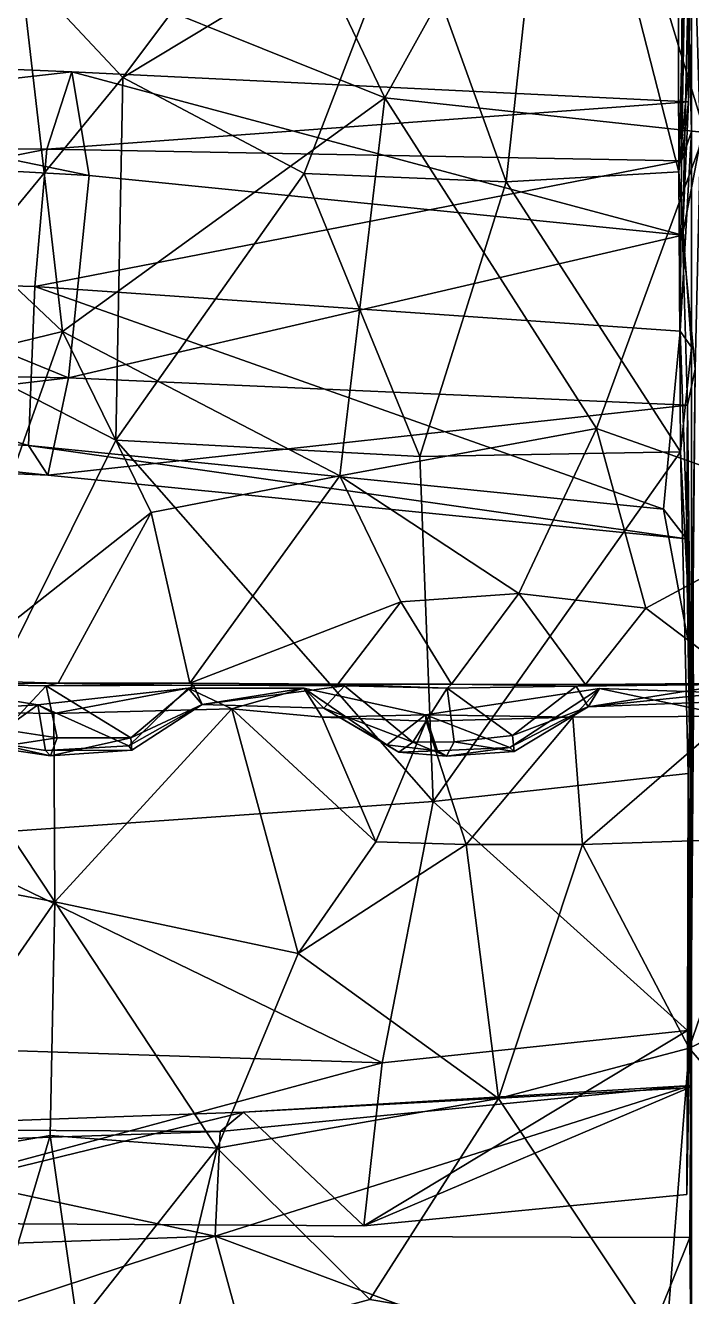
# Model space of a CAD drawing. Extents: x -4.77 to 4.77, y -2.48 to 3.3.
# Drawn here: x -0.4629 to -0.2521, y 1.8706 to 2.2727 of the extents above; entities that cross this region are included whole.
import ezdxf

# ---------------------------------------------------------------- set-up
doc = ezdxf.new("R2010")
doc.units = 0

msp = doc.modelspace()

# ---------------------------------------------------------------- linework, layer by layer
for points in [[(-0.29418, 2.37517, -0.10292), (-0.25664, 2.40144, -0.10128), (-0.25614, 2.22639, -0.19506)], [(-0.29418, 2.37517, 0.10292), (-0.25614, 2.22639, 0.19506), (-0.25664, 2.40144, 0.10128)], [(-0.25614, 2.22639, -0.19506), (-0.25664, 2.40144, -0.10128), (-0.25208, 2.38474, -0.19743)], [(-0.25614, 2.22639, 0.19506), (-0.25208, 2.38474, 0.19743), (-0.25664, 2.40144, 0.10128)], [(-0.25614, 2.22639, -0.19506), (-0.25208, 2.38474, -0.19743), (-0.25209, 2.26751, -0.24452)], [(-0.25614, 2.22639, 0.19506), (-0.25209, 2.26751, 0.24452), (-0.25208, 2.38474, 0.19743)], [(-0.25208, 2.38474, -0.19743), (-0.25207, 2.31252, -0.30098), (-0.25209, 2.26751, -0.24452)], [(-0.25208, 2.38474, 0.19743), (-0.25209, 2.26751, 0.24452), (-0.25207, 2.31252, 0.30098)], [(-0.31071, 2.2232, -0.18408), (-0.34218, 2.31044, -0.13611), (-0.29418, 2.37517, -0.10292)], [(-0.31071, 2.2232, 0.18408), (-0.29418, 2.37517, 0.10292), (-0.34218, 2.31044, 0.13611)], [(-0.29418, 2.37517, -0.10292), (-0.25614, 2.22639, -0.19506), (-0.31071, 2.2232, -0.18408)], [(-0.29418, 2.37517, 0.10292), (-0.31071, 2.2232, 0.18408), (-0.25614, 2.22639, 0.19506)], [(-0.39636, 2.34881, 0.73159), (-0.34915, 2.2498, 0.75796), (-0.28582, 2.36381, 0.73586)], [(-0.39636, 2.34881, -0.73159), (-0.28582, 2.36381, -0.73586), (-0.34915, 2.2498, -0.75796)], [(-0.28582, 2.36381, 0.73586), (-0.34915, 2.2498, 0.75796), (-0.24789, 2.23881, 0.7629)], [(-0.28582, 2.36381, -0.73586), (-0.24789, 2.23881, -0.7629), (-0.34915, 2.2498, -0.75796)], [(-0.28582, 2.36381, 0.73586), (-0.24789, 2.23881, 0.7629), (-0.20082, 2.34611, 0.742)], [(-0.28582, 2.36381, -0.73586), (-0.20082, 2.34611, -0.742), (-0.24789, 2.23881, -0.7629)], [(-0.34915, 2.2498, 0.75796), (-0.39636, 2.34881, 0.73159), (-0.46506, 2.29645, 0.73889)], [(-0.34915, 2.2498, -0.75796), (-0.46506, 2.29645, -0.73889), (-0.39636, 2.34881, -0.73159)], [(-0.25208, 2.2391, -0.3245), (-0.25484, 2.34926, -0.3708), (-0.25522, 2.22984, -0.3874)], [(-0.25522, 2.22984, -0.3874), (-0.25484, 2.34926, -0.3708), (-0.25327, 2.34374, -0.46045)], [(-0.25208, 2.2391, 0.3245), (-0.25522, 2.22984, 0.3874), (-0.25484, 2.34926, 0.3708)], [(-0.25522, 2.22984, 0.3874), (-0.25327, 2.34374, 0.46045), (-0.25484, 2.34926, 0.3708)], [(-0.25208, 2.2391, -0.3245), (-0.25207, 2.31252, -0.30098), (-0.25484, 2.34926, -0.3708)], [(-0.25208, 2.2391, 0.3245), (-0.25484, 2.34926, 0.3708), (-0.25207, 2.31252, 0.30098)], [(-0.25522, 2.22984, -0.3874), (-0.25327, 2.34374, -0.46045), (-0.25302, 2.24853, -0.46901)], [(-0.25522, 2.22984, 0.3874), (-0.25302, 2.24853, 0.46901), (-0.25327, 2.34374, 0.46045)], [(-0.25302, 2.24853, -0.46901), (-0.25327, 2.34374, -0.46045), (-0.25206, 2.32976, -0.55543)], [(-0.25302, 2.24853, 0.46901), (-0.25206, 2.32976, 0.55543), (-0.25327, 2.34374, 0.46045)], [(-0.47385, 2.30066, -0.12516), (-0.37296, 2.33513, -0.12314), (-0.43206, 2.25615, -0.16549)], [(-0.47385, 2.30066, 0.12516), (-0.43206, 2.25615, 0.16549), (-0.37296, 2.33513, 0.12314)], [(-0.43206, 2.25615, -0.16549), (-0.37296, 2.33513, -0.12314), (-0.34218, 2.31044, -0.13611)], [(-0.43206, 2.25615, 0.16549), (-0.34218, 2.31044, 0.13611), (-0.37296, 2.33513, 0.12314)], [(-0.25302, 2.24853, -0.46901), (-0.25206, 2.32976, -0.55543), (-0.25496, 2.20636, -0.5237)], [(-0.24925, 2.23618, -0.6056), (-0.25496, 2.20636, -0.5237), (-0.25206, 2.32976, -0.55543)], [(-0.25302, 2.24853, 0.46901), (-0.25496, 2.20636, 0.5237), (-0.25206, 2.32976, 0.55543)], [(-0.24925, 2.23618, 0.6056), (-0.25206, 2.32976, 0.55543), (-0.25496, 2.20636, 0.5237)], [(-0.25208, 2.2391, -0.3245), (-0.25209, 2.26751, -0.24452), (-0.25207, 2.31252, -0.30098)], [(-0.25208, 2.2391, 0.3245), (-0.25207, 2.31252, 0.30098), (-0.25209, 2.26751, 0.24452)], [(-0.43206, 2.25615, -0.16549), (-0.34218, 2.31044, -0.13611), (-0.37471, 2.2258, -0.18257)], [(-0.43206, 2.25615, 0.16549), (-0.37471, 2.2258, 0.18257), (-0.34218, 2.31044, 0.13611)], [(-0.31071, 2.2232, -0.18408), (-0.37471, 2.2258, -0.18257), (-0.34218, 2.31044, -0.13611)], [(-0.31071, 2.2232, 0.18408), (-0.34218, 2.31044, 0.13611), (-0.37471, 2.2258, 0.18257)], [(-0.49915, 2.17476, -0.21238), (-0.47385, 2.30066, -0.12516), (-0.43206, 2.25615, -0.16549)], [(-0.49915, 2.17476, 0.21238), (-0.43206, 2.25615, 0.16549), (-0.47385, 2.30066, 0.12516)], [(-0.53452, 2.2544, 0.74127), (-0.45116, 2.17584, 0.76727), (-0.46506, 2.29645, 0.73889)], [(-0.53452, 2.2544, -0.74127), (-0.46506, 2.29645, -0.73889), (-0.45116, 2.17584, -0.76727)], [(-0.34915, 2.2498, 0.75796), (-0.46506, 2.29645, 0.73889), (-0.45116, 2.17584, 0.76727)], [(-0.34915, 2.2498, -0.75796), (-0.45116, 2.17584, -0.76727), (-0.46506, 2.29645, -0.73889)], [(-0.4482, 2.25801, -0.56894), (-0.64118, 2.26612, -0.6626), (-0.64835, 2.23525, -0.61413)], [(-0.4482, 2.25801, 0.56894), (-0.64835, 2.23525, 0.61413), (-0.64118, 2.26612, 0.6626)], [(-0.44275, 2.2252, -0.62863), (-0.64118, 2.26612, -0.6626), (-0.4482, 2.25801, -0.56894)], [(-0.44275, 2.2252, -0.62863), (-0.63128, 2.23569, -0.72952), (-0.64118, 2.26612, -0.6626)], [(-0.44275, 2.2252, 0.62863), (-0.4482, 2.25801, 0.56894), (-0.64118, 2.26612, 0.6626)], [(-0.44275, 2.2252, 0.62863), (-0.64118, 2.26612, 0.6626), (-0.63128, 2.23569, 0.72952)], [(-0.25614, 2.22639, -0.19506), (-0.25209, 2.26751, -0.24452), (-0.2521, 2.17092, -0.29135)], [(-0.25614, 2.22639, 0.19506), (-0.2521, 2.17092, 0.29135), (-0.25209, 2.26751, 0.24452)], [(-0.25208, 2.2391, -0.3245), (-0.2521, 2.17092, -0.29135), (-0.25209, 2.26751, -0.24452)], [(-0.25208, 2.2391, 0.3245), (-0.25209, 2.26751, 0.24452), (-0.2521, 2.17092, 0.29135)], [(-0.4482, 2.25801, -0.56894), (-0.64835, 2.23525, -0.61413), (-0.45611, 2.23348, -0.5121)], [(-0.4482, 2.25801, 0.56894), (-0.45611, 2.23348, 0.5121), (-0.64835, 2.23525, 0.61413)], [(-0.43206, 2.25615, -0.16549), (-0.43426, 2.14143, -0.23262), (-0.49915, 2.17476, -0.21238)], [(-0.43206, 2.25615, 0.16549), (-0.49915, 2.17476, 0.21238), (-0.43426, 2.14143, 0.23262)], [(-0.25302, 2.24853, -0.46901), (-0.4482, 2.25801, -0.56894), (-0.45611, 2.23348, -0.5121)], [(-0.25302, 2.24853, 0.46901), (-0.45611, 2.23348, 0.5121), (-0.4482, 2.25801, 0.56894)], [(-0.25496, 2.20636, -0.5237), (-0.4482, 2.25801, -0.56894), (-0.25302, 2.24853, -0.46901)], [(-0.25496, 2.20636, -0.5237), (-0.44275, 2.2252, -0.62863), (-0.4482, 2.25801, -0.56894)], [(-0.25496, 2.20636, 0.5237), (-0.25302, 2.24853, 0.46901), (-0.4482, 2.25801, 0.56894)], [(-0.25496, 2.20636, 0.5237), (-0.4482, 2.25801, 0.56894), (-0.44275, 2.2252, 0.62863)], [(-0.43206, 2.25615, -0.16549), (-0.37471, 2.2258, -0.18257), (-0.43426, 2.14143, -0.23262)], [(-0.43206, 2.25615, 0.16549), (-0.43426, 2.14143, 0.23262), (-0.37471, 2.2258, 0.18257)], [(-0.53452, 2.2544, 0.74127), (-0.52384, 2.15817, 0.7669), (-0.45116, 2.17584, 0.76727)], [(-0.53452, 2.2544, -0.74127), (-0.45116, 2.17584, -0.76727), (-0.52384, 2.15817, -0.7669)], [(-0.25302, 2.24853, -0.46901), (-0.45611, 2.23348, -0.5121), (-0.25522, 2.22984, -0.3874)], [(-0.25302, 2.24853, 0.46901), (-0.25522, 2.22984, 0.3874), (-0.45611, 2.23348, 0.5121)], [(-0.36335, 2.13015, 0.77784), (-0.34915, 2.2498, 0.75796), (-0.45116, 2.17584, 0.76727)], [(-0.36335, 2.13015, -0.77784), (-0.45116, 2.17584, -0.76727), (-0.34915, 2.2498, -0.75796)], [(-0.28213, 2.14519, 0.77794), (-0.34915, 2.2498, 0.75796), (-0.36335, 2.13015, 0.77784)], [(-0.28213, 2.14519, -0.77794), (-0.36335, 2.13015, -0.77784), (-0.34915, 2.2498, -0.75796)], [(-0.28213, 2.14519, 0.77794), (-0.24789, 2.23881, 0.7629), (-0.34915, 2.2498, 0.75796)], [(-0.28213, 2.14519, -0.77794), (-0.34915, 2.2498, -0.75796), (-0.24789, 2.23881, -0.7629)], [(-0.44925, 2.16124, -0.62974), (-0.63531, 2.16457, -0.72738), (-0.63128, 2.23569, -0.72952)], [(-0.44925, 2.16124, 0.62974), (-0.63128, 2.23569, 0.72952), (-0.63531, 2.16457, 0.72738)], [(-0.44925, 2.16124, -0.62974), (-0.63128, 2.23569, -0.72952), (-0.44275, 2.2252, -0.62863)], [(-0.44925, 2.16124, 0.62974), (-0.44275, 2.2252, 0.62863), (-0.63128, 2.23569, 0.72952)], [(-0.20895, 2.11935, 0.78356), (-0.24789, 2.23881, 0.7629), (-0.28213, 2.14519, 0.77794)], [(-0.20895, 2.11935, -0.78356), (-0.28213, 2.14519, -0.77794), (-0.24789, 2.23881, -0.7629)], [(-0.25567, 2.17597, -0.35208), (-0.25208, 2.2391, -0.3245), (-0.25522, 2.22984, -0.3874)], [(-0.25567, 2.17597, -0.35208), (-0.2521, 2.17092, -0.29135), (-0.25208, 2.2391, -0.3245)], [(-0.25567, 2.17597, 0.35208), (-0.25522, 2.22984, 0.3874), (-0.25208, 2.2391, 0.3245)], [(-0.25567, 2.17597, 0.35208), (-0.25208, 2.2391, 0.3245), (-0.2521, 2.17092, 0.29135)], [(-0.25496, 2.20636, -0.5237), (-0.24925, 2.23618, -0.6056), (-0.25093, 2.16398, -0.62129)], [(-0.25496, 2.20636, 0.5237), (-0.25093, 2.16398, 0.62129), (-0.24925, 2.23618, 0.6056)], [(-0.65021, 2.19531, -0.60497), (-0.45611, 2.23348, -0.5121), (-0.64835, 2.23525, -0.61413)], [(-0.65021, 2.19531, 0.60497), (-0.64835, 2.23525, 0.61413), (-0.45611, 2.23348, 0.5121)], [(-0.65021, 2.19531, -0.60497), (-0.45987, 2.19011, -0.49635), (-0.45611, 2.23348, -0.5121)], [(-0.65021, 2.19531, 0.60497), (-0.45611, 2.23348, 0.5121), (-0.45987, 2.19011, 0.49635)], [(-0.25522, 2.22984, -0.3874), (-0.45611, 2.23348, -0.5121), (-0.45987, 2.19011, -0.49635)], [(-0.25522, 2.22984, 0.3874), (-0.45987, 2.19011, 0.49635), (-0.45611, 2.23348, 0.5121)], [(-0.25522, 2.22984, -0.3874), (-0.45987, 2.19011, -0.49635), (-0.25567, 2.17597, -0.35208)], [(-0.25522, 2.22984, 0.3874), (-0.25567, 2.17597, 0.35208), (-0.45987, 2.19011, 0.49635)], [(-0.44925, 2.16124, -0.62974), (-0.44275, 2.2252, -0.62863), (-0.25496, 2.20636, -0.5237)], [(-0.44925, 2.16124, 0.62974), (-0.25496, 2.20636, 0.5237), (-0.44275, 2.2252, 0.62863)], [(-0.33807, 2.13629, -0.2358), (-0.43426, 2.14143, -0.23262), (-0.37471, 2.2258, -0.18257)], [(-0.33807, 2.13629, 0.2358), (-0.37471, 2.2258, 0.18257), (-0.43426, 2.14143, 0.23262)], [(-0.33807, 2.13629, -0.2358), (-0.37471, 2.2258, -0.18257), (-0.31071, 2.2232, -0.18408)], [(-0.33807, 2.13629, 0.2358), (-0.31071, 2.2232, 0.18408), (-0.37471, 2.2258, 0.18257)], [(-0.31071, 2.2232, -0.18408), (-0.25614, 2.22639, -0.19506), (-0.25561, 2.13783, -0.24883)], [(-0.31071, 2.2232, 0.18408), (-0.25561, 2.13783, 0.24883), (-0.25614, 2.22639, 0.19506)], [(-0.25614, 2.22639, -0.19506), (-0.2521, 2.17092, -0.29135), (-0.25561, 2.13783, -0.24883)], [(-0.25614, 2.22639, 0.19506), (-0.25561, 2.13783, 0.24883), (-0.2521, 2.17092, 0.29135)], [(-0.31071, 2.2232, -0.18408), (-0.25561, 2.13783, -0.24883), (-0.33807, 2.13629, -0.2358)], [(-0.31071, 2.2232, 0.18408), (-0.33807, 2.13629, 0.2358), (-0.25561, 2.13783, 0.24883)], [(-0.44925, 2.16124, -0.62974), (-0.25496, 2.20636, -0.5237), (-0.25332, 2.15253, -0.52887)], [(-0.44925, 2.16124, 0.62974), (-0.25332, 2.15253, 0.52887), (-0.25496, 2.20636, 0.5237)], [(-0.25496, 2.20636, -0.5237), (-0.25093, 2.16398, -0.62129), (-0.25332, 2.15253, -0.52887)], [(-0.25496, 2.20636, 0.5237), (-0.25332, 2.15253, 0.52887), (-0.25093, 2.16398, 0.62129)], [(-0.65021, 2.19531, -0.60497), (-0.46191, 2.13976, -0.53148), (-0.45987, 2.19011, -0.49635)], [(-0.65021, 2.19531, -0.60497), (-0.6461, 2.15056, -0.6324), (-0.46191, 2.13976, -0.53148)], [(-0.65021, 2.19531, 0.60497), (-0.45987, 2.19011, 0.49635), (-0.46191, 2.13976, 0.53148)], [(-0.65021, 2.19531, 0.60497), (-0.46191, 2.13976, 0.53148), (-0.6461, 2.15056, 0.6324)], [(-0.26097, 2.11962, -0.39429), (-0.45987, 2.19011, -0.49635), (-0.46191, 2.13976, -0.53148)], [(-0.26097, 2.11962, 0.39429), (-0.46191, 2.13976, 0.53148), (-0.45987, 2.19011, 0.49635)], [(-0.26097, 2.11962, -0.39429), (-0.25567, 2.17597, -0.35208), (-0.45987, 2.19011, -0.49635)], [(-0.26097, 2.11962, 0.39429), (-0.45987, 2.19011, 0.49635), (-0.25567, 2.17597, 0.35208)], [(-0.49023, 2.06565, 0.81018), (-0.45116, 2.17584, 0.76727), (-0.52384, 2.15817, 0.7669)], [(-0.49023, 2.06565, -0.81018), (-0.52384, 2.15817, -0.7669), (-0.45116, 2.17584, -0.76727)], [(-0.49023, 2.06565, 0.81018), (-0.42309, 2.11859, 0.77744), (-0.45116, 2.17584, 0.76727)], [(-0.49023, 2.06565, -0.81018), (-0.45116, 2.17584, -0.76727), (-0.42309, 2.11859, -0.77744)], [(-0.36335, 2.13015, 0.77784), (-0.45116, 2.17584, 0.76727), (-0.42309, 2.11859, 0.77744)], [(-0.36335, 2.13015, -0.77784), (-0.42309, 2.11859, -0.77744), (-0.45116, 2.17584, -0.76727)], [(-0.25567, 2.17597, -0.35208), (-0.26097, 2.11962, -0.39429), (-0.2521, 2.07217, -0.35954)], [(-0.25567, 2.17597, 0.35208), (-0.2521, 2.07217, 0.35954), (-0.26097, 2.11962, 0.39429)], [(-0.25567, 2.17597, -0.35208), (-0.2521, 2.07217, -0.35954), (-0.2521, 2.17092, -0.29135)], [(-0.25567, 2.17597, 0.35208), (-0.2521, 2.17092, 0.29135), (-0.2521, 2.07217, 0.35954)], [(-0.49684, 2.01571, -0.32464), (-0.49915, 2.17476, -0.21238), (-0.43426, 2.14143, -0.23262)], [(-0.49684, 2.01571, 0.32464), (-0.43426, 2.14143, 0.23262), (-0.49915, 2.17476, 0.21238)], [(-0.2521, 2.07217, -0.35954), (-0.25561, 2.13783, -0.24883), (-0.2521, 2.17092, -0.29135)], [(-0.2521, 2.07217, 0.35954), (-0.2521, 2.17092, 0.29135), (-0.25561, 2.13783, 0.24883)], [(-0.44925, 2.16124, -0.62974), (-0.64413, 2.13843, -0.67274), (-0.63531, 2.16457, -0.72738)], [(-0.44925, 2.16124, 0.62974), (-0.63531, 2.16457, 0.72738), (-0.64413, 2.13843, 0.67274)], [(-0.25207, 2.038, -0.61513), (-0.25332, 2.15253, -0.52887), (-0.25093, 2.16398, -0.62129)], [(-0.25207, 2.038, 0.61513), (-0.25093, 2.16398, 0.62129), (-0.25332, 2.15253, 0.52887)], [(-0.25207, 2.038, -0.61513), (-0.25093, 2.16398, -0.62129), (-0.25166, 2.10067, -0.65916)], [(-0.25207, 2.038, 0.61513), (-0.25166, 2.10067, 0.65916), (-0.25093, 2.16398, 0.62129)], [(-0.44925, 2.16124, -0.62974), (-0.45575, 2.13045, -0.57928), (-0.64413, 2.13843, -0.67274)], [(-0.44925, 2.16124, 0.62974), (-0.64413, 2.13843, 0.67274), (-0.45575, 2.13045, 0.57928)], [(-0.25332, 2.15253, -0.52887), (-0.45575, 2.13045, -0.57928), (-0.44925, 2.16124, -0.62974)], [(-0.25332, 2.15253, 0.52887), (-0.44925, 2.16124, 0.62974), (-0.45575, 2.13045, 0.57928)], [(-0.25332, 2.15253, -0.52887), (-0.25372, 2.11023, -0.47932), (-0.45575, 2.13045, -0.57928)], [(-0.25332, 2.15253, 0.52887), (-0.45575, 2.13045, 0.57928), (-0.25372, 2.11023, 0.47932)], [(-0.25208, 2.00786, -0.50761), (-0.25372, 2.11023, -0.47932), (-0.25332, 2.15253, -0.52887)], [(-0.25208, 2.00786, 0.50761), (-0.25332, 2.15253, 0.52887), (-0.25372, 2.11023, 0.47932)], [(-0.25208, 2.00786, -0.50761), (-0.25332, 2.15253, -0.52887), (-0.25207, 2.038, -0.61513)], [(-0.25208, 2.00786, 0.50761), (-0.25207, 2.038, 0.61513), (-0.25332, 2.15253, 0.52887)], [(-0.6461, 2.15056, -0.6324), (-0.45575, 2.13045, -0.57928), (-0.46191, 2.13976, -0.53148)], [(-0.6461, 2.15056, -0.6324), (-0.64413, 2.13843, -0.67274), (-0.45575, 2.13045, -0.57928)], [(-0.6461, 2.15056, 0.6324), (-0.46191, 2.13976, 0.53148), (-0.45575, 2.13045, 0.57928)], [(-0.6461, 2.15056, 0.6324), (-0.45575, 2.13045, 0.57928), (-0.64413, 2.13843, 0.67274)], [(-0.36335, 2.13015, 0.77784), (-0.3067, 2.09297, 0.78619), (-0.28213, 2.14519, 0.77794)], [(-0.36335, 2.13015, -0.77784), (-0.28213, 2.14519, -0.77794), (-0.3067, 2.09297, -0.78619)], [(-0.26658, 2.08834, 0.78906), (-0.28213, 2.14519, 0.77794), (-0.3067, 2.09297, 0.78619)], [(-0.26658, 2.08834, -0.78906), (-0.3067, 2.09297, -0.78619), (-0.28213, 2.14519, -0.77794)], [(-0.26658, 2.08834, 0.78906), (-0.20895, 2.11935, 0.78356), (-0.28213, 2.14519, 0.77794)], [(-0.26658, 2.08834, -0.78906), (-0.28213, 2.14519, -0.77794), (-0.20895, 2.11935, -0.78356)], [(-0.33384, 2.02718, -0.31312), (-0.49684, 2.01571, -0.32464), (-0.43426, 2.14143, -0.23262)], [(-0.33384, 2.02718, 0.31312), (-0.43426, 2.14143, 0.23262), (-0.49684, 2.01571, 0.32464)], [(-0.46191, 2.13976, -0.53148), (-0.25372, 2.11023, -0.47932), (-0.26097, 2.11962, -0.39429)], [(-0.46191, 2.13976, -0.53148), (-0.45575, 2.13045, -0.57928), (-0.25372, 2.11023, -0.47932)], [(-0.46191, 2.13976, 0.53148), (-0.26097, 2.11962, 0.39429), (-0.25372, 2.11023, 0.47932)], [(-0.46191, 2.13976, 0.53148), (-0.25372, 2.11023, 0.47932), (-0.45575, 2.13045, 0.57928)], [(-0.33384, 2.02718, -0.31312), (-0.43426, 2.14143, -0.23262), (-0.33807, 2.13629, -0.2358)], [(-0.33384, 2.02718, 0.31312), (-0.33807, 2.13629, 0.2358), (-0.43426, 2.14143, 0.23262)], [(-0.25561, 2.13783, -0.24883), (-0.33384, 2.02718, -0.31312), (-0.33807, 2.13629, -0.2358)], [(-0.25561, 2.13783, 0.24883), (-0.33807, 2.13629, 0.2358), (-0.33384, 2.02718, 0.31312)], [(-0.25561, 2.13783, -0.24883), (-0.25315, 2.03603, -0.32867), (-0.33384, 2.02718, -0.31312)], [(-0.25561, 2.13783, 0.24883), (-0.33384, 2.02718, 0.31312), (-0.25315, 2.03603, 0.32867)], [(-0.2521, 2.07217, -0.35954), (-0.25315, 2.03603, -0.32867), (-0.25561, 2.13783, -0.24883)], [(-0.2521, 2.07217, 0.35954), (-0.25561, 2.13783, 0.24883), (-0.25315, 2.03603, 0.32867)], [(-0.4108, 2.06457, 0.8165), (-0.36335, 2.13015, 0.77784), (-0.42309, 2.11859, 0.77744)], [(-0.4108, 2.06457, -0.8165), (-0.42309, 2.11859, -0.77744), (-0.36335, 2.13015, -0.77784)], [(-0.34407, 2.09037, 0.78583), (-0.36335, 2.13015, 0.77784), (-0.4108, 2.06457, 0.8165)], [(-0.34407, 2.09037, -0.78583), (-0.4108, 2.06457, -0.8165), (-0.36335, 2.13015, -0.77784)], [(-0.36335, 2.13015, 0.77784), (-0.34407, 2.09037, 0.78583), (-0.3067, 2.09297, 0.78619)], [(-0.36335, 2.13015, -0.77784), (-0.3067, 2.09297, -0.78619), (-0.34407, 2.09037, -0.78583)], [(-0.23522, 2.06465, 0.82342), (-0.20895, 2.11935, 0.78356), (-0.26658, 2.08834, 0.78906)], [(-0.23522, 2.06465, -0.82342), (-0.26658, 2.08834, -0.78906), (-0.20895, 2.11935, -0.78356)], [(-0.25372, 2.11023, -0.47932), (-0.2521, 2.07217, -0.35954), (-0.26097, 2.11962, -0.39429)], [(-0.25372, 2.11023, 0.47932), (-0.26097, 2.11962, 0.39429), (-0.2521, 2.07217, 0.35954)], [(-0.49023, 2.06565, 0.81018), (-0.45252, 2.06466, 0.81636), (-0.42309, 2.11859, 0.77744)], [(-0.49023, 2.06565, -0.81018), (-0.42309, 2.11859, -0.77744), (-0.45252, 2.06466, -0.81636)], [(-0.4108, 2.06457, 0.8165), (-0.42309, 2.11859, 0.77744), (-0.45252, 2.06466, 0.81636)], [(-0.4108, 2.06457, -0.8165), (-0.45252, 2.06466, -0.81636), (-0.42309, 2.11859, -0.77744)], [(-0.25372, 2.11023, -0.47932), (-0.25208, 2.00786, -0.50761), (-0.2521, 2.07217, -0.35954)], [(-0.25372, 2.11023, 0.47932), (-0.2521, 2.07217, 0.35954), (-0.25208, 2.00786, 0.50761)], [(-0.25147, 2.05648, -0.73075), (-0.25207, 2.038, -0.61513), (-0.25166, 2.10067, -0.65916)], [(-0.25147, 2.05648, 0.73075), (-0.25166, 2.10067, 0.65916), (-0.25207, 2.038, 0.61513)], [(-0.32802, 2.06426, 0.82242), (-0.3067, 2.09297, 0.78619), (-0.34407, 2.09037, 0.78583)], [(-0.32802, 2.06426, -0.82242), (-0.34407, 2.09037, -0.78583), (-0.3067, 2.09297, -0.78619)], [(-0.3067, 2.09297, 0.78619), (-0.32802, 2.06426, 0.82242), (-0.28567, 2.06419, 0.8251)], [(-0.3067, 2.09297, -0.78619), (-0.28567, 2.06419, -0.8251), (-0.32802, 2.06426, -0.82242)], [(-0.3067, 2.09297, 0.78619), (-0.28567, 2.06419, 0.8251), (-0.26658, 2.08834, 0.78906)], [(-0.3067, 2.09297, -0.78619), (-0.26658, 2.08834, -0.78906), (-0.28567, 2.06419, -0.8251)], [(-0.34407, 2.09037, 0.78583), (-0.4108, 2.06457, 0.8165), (-0.36398, 2.06429, 0.8205)], [(-0.34407, 2.09037, -0.78583), (-0.36398, 2.06429, -0.8205), (-0.4108, 2.06457, -0.8165)], [(-0.32802, 2.06426, 0.82242), (-0.34407, 2.09037, 0.78583), (-0.36398, 2.06429, 0.8205)], [(-0.32802, 2.06426, -0.82242), (-0.36398, 2.06429, -0.8205), (-0.34407, 2.09037, -0.78583)], [(-0.23522, 2.06465, 0.82342), (-0.26658, 2.08834, 0.78906), (-0.28567, 2.06419, 0.8251)], [(-0.23522, 2.06465, -0.82342), (-0.28567, 2.06419, -0.8251), (-0.26658, 2.08834, -0.78906)], [(-0.25341, 1.95478, -0.41726), (-0.2521, 2.07217, -0.35954), (-0.25208, 2.00786, -0.50761)], [(-0.25341, 1.95478, -0.41726), (-0.25315, 2.03603, -0.32867), (-0.2521, 2.07217, -0.35954)], [(-0.25341, 1.95478, 0.41726), (-0.25208, 2.00786, 0.50761), (-0.2521, 2.07217, 0.35954)], [(-0.25341, 1.95478, 0.41726), (-0.2521, 2.07217, 0.35954), (-0.25315, 2.03603, 0.32867)], [(-0.45897, 2.05778, 1.09499), (-0.47498, 2.04622, 1.05955), (-0.50128, 2.0646, 1.09513)], [(-0.45897, 2.05778, 1.09499), (-0.50128, 2.0646, 1.09513), (-0.49355, 2.0557, 1.11705)], [(-0.45897, 2.05778, -1.09499), (-0.50128, 2.0646, -1.09513), (-0.47498, 2.04622, -1.05955)], [(-0.45897, 2.05778, -1.09499), (-0.49355, 2.0557, -1.11705), (-0.50128, 2.0646, -1.09513)], [(-0.45252, 2.06466, 0.81636), (-0.49023, 2.06565, 0.81018), (-0.4847, 2.06429, 0.86714)], [(-0.45252, 2.06466, -0.81636), (-0.4847, 2.06429, -0.86714), (-0.49023, 2.06565, -0.81018)], [(-0.45252, 2.06466, 0.81636), (-0.4847, 2.06429, 0.86714), (-0.45631, 2.06374, 0.86925)], [(-0.45252, 2.06466, -0.81636), (-0.45631, 2.06374, -0.86925), (-0.4847, 2.06429, -0.86714)], [(-0.45631, 2.06374, 0.86925), (-0.4847, 2.06429, 0.86714), (-0.46924, 2.04981, 0.90861)], [(-0.45631, 2.06374, -0.86925), (-0.46924, 2.04981, -0.90861), (-0.4847, 2.06429, -0.86714)], [(-0.45631, 2.06374, 0.86925), (-0.46924, 2.04981, 0.90861), (-0.45286, 2.04728, 0.91069)], [(-0.45631, 2.06374, -0.86925), (-0.45286, 2.04728, -0.91069), (-0.46924, 2.04981, -0.90861)], [(-0.45384, 2.05499, 1.11705), (-0.41133, 2.06308, 1.09462), (-0.45897, 2.05778, 1.09499)], [(-0.45897, 2.05778, 1.09499), (-0.41133, 2.06308, 1.09462), (-0.43016, 2.04479, 1.06223)], [(-0.45384, 2.05499, -1.11705), (-0.45897, 2.05778, -1.09499), (-0.41133, 2.06308, -1.09462)], [(-0.45897, 2.05778, -1.09499), (-0.43016, 2.04479, -1.06223), (-0.41133, 2.06308, -1.09462)], [(-0.45631, 2.06374, 0.86925), (-0.4108, 2.06457, 0.8165), (-0.45252, 2.06466, 0.81636)], [(-0.45631, 2.06374, -0.86925), (-0.45252, 2.06466, -0.81636), (-0.4108, 2.06457, -0.8165)], [(-0.45631, 2.06374, 0.86925), (-0.40969, 2.06396, 0.87545), (-0.4108, 2.06457, 0.8165)], [(-0.45631, 2.06374, -0.86925), (-0.4108, 2.06457, -0.8165), (-0.40969, 2.06396, -0.87545)], [(-0.45631, 2.06374, 0.86925), (-0.42955, 2.04737, 0.91428), (-0.40969, 2.06396, 0.87545)], [(-0.45631, 2.06374, -0.86925), (-0.40969, 2.06396, -0.87545), (-0.42955, 2.04737, -0.91428)], [(-0.45631, 2.06374, 0.86925), (-0.45286, 2.04728, 0.91069), (-0.42955, 2.04737, 0.91428)], [(-0.45631, 2.06374, -0.86925), (-0.42955, 2.04737, -0.91428), (-0.45286, 2.04728, -0.91069)], [(-0.45384, 2.05499, 1.11705), (-0.39758, 2.05652, 1.11706), (-0.41133, 2.06308, 1.09462)], [(-0.45384, 2.05499, -1.11705), (-0.41133, 2.06308, -1.09462), (-0.39758, 2.05652, -1.11706)], [(-0.40692, 2.05789, 0.97571), (-0.43016, 2.04479, 1.06223), (-0.41133, 2.06308, 1.09462)], [(-0.40692, 2.05789, -0.97571), (-0.41133, 2.06308, -1.09462), (-0.43016, 2.04479, -1.06223)], [(-0.40692, 2.05789, 0.97571), (-0.40969, 2.06396, 0.87545), (-0.42955, 2.04737, 0.91428)], [(-0.40692, 2.05789, -0.97571), (-0.42955, 2.04737, -0.91428), (-0.40969, 2.06396, -0.87545)], [(-0.37482, 2.06302, 1.09503), (-0.41133, 2.06308, 1.09462), (-0.39758, 2.05652, 1.11706)], [(-0.40692, 2.05789, 0.97571), (-0.41133, 2.06308, 1.09462), (-0.37482, 2.06302, 1.09503)], [(-0.37482, 2.06302, -1.09503), (-0.39758, 2.05652, -1.11706), (-0.41133, 2.06308, -1.09462)], [(-0.40692, 2.05789, -0.97571), (-0.37482, 2.06302, -1.09503), (-0.41133, 2.06308, -1.09462)], [(-0.36398, 2.06429, 0.8205), (-0.4108, 2.06457, 0.8165), (-0.40969, 2.06396, 0.87545)], [(-0.36398, 2.06429, -0.8205), (-0.40969, 2.06396, -0.87545), (-0.4108, 2.06457, -0.8165)], [(-0.36398, 2.06429, 0.8205), (-0.40969, 2.06396, 0.87545), (-0.36191, 2.06378, 0.87948)], [(-0.36398, 2.06429, -0.8205), (-0.36191, 2.06378, -0.87948), (-0.40969, 2.06396, -0.87545)], [(-0.40692, 2.05789, 0.97571), (-0.36191, 2.06378, 0.87948), (-0.40969, 2.06396, 0.87545)], [(-0.40692, 2.05789, -0.97571), (-0.40969, 2.06396, -0.87545), (-0.36191, 2.06378, -0.87948)], [(-0.40692, 2.05789, 0.97571), (-0.36841, 2.0567, 0.97729), (-0.36191, 2.06378, 0.87948)], [(-0.40692, 2.05789, -0.97571), (-0.36191, 2.06378, -0.87948), (-0.36841, 2.0567, -0.97729)], [(-0.40692, 2.05789, 0.97571), (-0.37482, 2.06302, 1.09503), (-0.36841, 2.0567, 0.97729)], [(-0.40692, 2.05789, -0.97571), (-0.36841, 2.0567, -0.97729), (-0.37482, 2.06302, -1.09503)], [(-0.37482, 2.06302, 1.09503), (-0.39758, 2.05652, 1.11706), (-0.36897, 2.05391, 1.11706)], [(-0.37482, 2.06302, -1.09503), (-0.36897, 2.05391, -1.11706), (-0.39758, 2.05652, -1.11706)], [(-0.33624, 2.05457, 1.09599), (-0.34852, 2.04512, 1.06616), (-0.37482, 2.06302, 1.09503)], [(-0.33624, 2.05457, 1.09599), (-0.37482, 2.06302, 1.09503), (-0.36897, 2.05391, 1.11706)], [(-0.36841, 2.0567, 0.97729), (-0.37482, 2.06302, 1.09503), (-0.34852, 2.04512, 1.06616)], [(-0.33624, 2.05457, -1.09599), (-0.37482, 2.06302, -1.09503), (-0.34852, 2.04512, -1.06616)], [(-0.33624, 2.05457, -1.09599), (-0.36897, 2.05391, -1.11706), (-0.37482, 2.06302, -1.09503)], [(-0.36841, 2.0567, -0.97729), (-0.34852, 2.04512, -1.06616), (-0.37482, 2.06302, -1.09503)], [(-0.36841, 2.0567, 0.97729), (-0.34029, 2.04595, 0.91496), (-0.36191, 2.06378, 0.87948)], [(-0.36841, 2.0567, -0.97729), (-0.36191, 2.06378, -0.87948), (-0.34029, 2.04595, -0.91496)], [(-0.32945, 2.06303, 0.87449), (-0.36398, 2.06429, 0.8205), (-0.36191, 2.06378, 0.87948)], [(-0.32945, 2.06303, 0.87449), (-0.32802, 2.06426, 0.82242), (-0.36398, 2.06429, 0.8205)], [(-0.32945, 2.06303, -0.87449), (-0.36191, 2.06378, -0.87948), (-0.36398, 2.06429, -0.8205)], [(-0.32945, 2.06303, -0.87449), (-0.36398, 2.06429, -0.8205), (-0.32802, 2.06426, -0.82242)], [(-0.32945, 2.06303, 0.87449), (-0.36191, 2.06378, 0.87948), (-0.34029, 2.04595, 0.91496)], [(-0.32945, 2.06303, -0.87449), (-0.34029, 2.04595, -0.91496), (-0.36191, 2.06378, -0.87948)], [(-0.32945, 2.06303, 0.87449), (-0.34029, 2.04595, 0.91496), (-0.32722, 2.04602, 0.91329)], [(-0.32945, 2.06303, -0.87449), (-0.32722, 2.04602, -0.91329), (-0.34029, 2.04595, -0.91496)], [(-0.33624, 2.05457, 1.09599), (-0.2896, 2.05387, 1.11706), (-0.28118, 2.06295, 1.09891)], [(-0.33624, 2.05457, 1.09599), (-0.28118, 2.06295, 1.09891), (-0.30953, 2.04424, 1.06606)], [(-0.33624, 2.05457, -1.09599), (-0.28118, 2.06295, -1.09891), (-0.2896, 2.05387, -1.11706)], [(-0.33624, 2.05457, -1.09599), (-0.30953, 2.04424, -1.06606), (-0.28118, 2.06295, -1.09891)], [(-0.32802, 2.06426, 0.82242), (-0.32945, 2.06303, 0.87449), (-0.28859, 2.06369, 0.8743)], [(-0.32802, 2.06426, -0.82242), (-0.28859, 2.06369, -0.8743), (-0.32945, 2.06303, -0.87449)], [(-0.32945, 2.06303, 0.87449), (-0.30876, 2.04811, 0.91132), (-0.28859, 2.06369, 0.8743)], [(-0.32945, 2.06303, -0.87449), (-0.28859, 2.06369, -0.8743), (-0.30876, 2.04811, -0.91132)], [(-0.32945, 2.06303, 0.87449), (-0.32722, 2.04602, 0.91329), (-0.30876, 2.04811, 0.91132)], [(-0.32945, 2.06303, -0.87449), (-0.30876, 2.04811, -0.91132), (-0.32722, 2.04602, -0.91329)], [(-0.32802, 2.06426, 0.82242), (-0.28859, 2.06369, 0.8743), (-0.28567, 2.06419, 0.8251)], [(-0.32802, 2.06426, -0.82242), (-0.28567, 2.06419, -0.8251), (-0.28859, 2.06369, -0.8743)], [(-0.2848, 2.05718, 0.97714), (-0.30953, 2.04424, 1.06606), (-0.28118, 2.06295, 1.09891)], [(-0.2848, 2.05718, -0.97714), (-0.28118, 2.06295, -1.09891), (-0.30953, 2.04424, -1.06606)], [(-0.2848, 2.05718, 0.97714), (-0.28859, 2.06369, 0.8743), (-0.30876, 2.04811, 0.91132)], [(-0.2848, 2.05718, -0.97714), (-0.30876, 2.04811, -0.91132), (-0.28859, 2.06369, -0.8743)], [(-0.28118, 2.06295, 1.09891), (-0.2896, 2.05387, 1.11706), (-0.23963, 2.0542, 1.11706)], [(-0.28118, 2.06295, -1.09891), (-0.23963, 2.0542, -1.11706), (-0.2896, 2.05387, -1.11706)], [(-0.24059, 2.06419, 0.88067), (-0.28567, 2.06419, 0.8251), (-0.28859, 2.06369, 0.8743)], [(-0.24059, 2.06419, 0.88067), (-0.28859, 2.06369, 0.8743), (-0.2848, 2.05718, 0.97714)], [(-0.24059, 2.06419, -0.88067), (-0.28859, 2.06369, -0.8743), (-0.28567, 2.06419, -0.8251)], [(-0.24059, 2.06419, -0.88067), (-0.2848, 2.05718, -0.97714), (-0.28859, 2.06369, -0.8743)], [(-0.24059, 2.06419, 0.88067), (-0.23522, 2.06465, 0.82342), (-0.28567, 2.06419, 0.8251)], [(-0.24059, 2.06419, -0.88067), (-0.28567, 2.06419, -0.8251), (-0.23522, 2.06465, -0.82342)], [(-0.24059, 2.06419, 0.88067), (-0.2848, 2.05718, 0.97714), (-0.24175, 2.05887, 0.97439)], [(-0.24059, 2.06419, -0.88067), (-0.24175, 2.05887, -0.97439), (-0.2848, 2.05718, -0.97714)], [(-0.24158, 2.06158, 1.09228), (-0.2848, 2.05718, 0.97714), (-0.28118, 2.06295, 1.09891)], [(-0.24158, 2.06158, -1.09228), (-0.28118, 2.06295, -1.09891), (-0.2848, 2.05718, -0.97714)], [(-0.28118, 2.06295, 1.09891), (-0.23963, 2.0542, 1.11706), (-0.24158, 2.06158, 1.09228)], [(-0.28118, 2.06295, -1.09891), (-0.24158, 2.06158, -1.09228), (-0.23963, 2.0542, -1.11706)], [(-0.24158, 2.06158, 1.09228), (-0.24175, 2.05887, 0.97439), (-0.2848, 2.05718, 0.97714)], [(-0.24158, 2.06158, -1.09228), (-0.2848, 2.05718, -0.97714), (-0.24175, 2.05887, -0.97439)], [(-0.45357, 1.99549, 1.11705), (-0.49355, 2.0557, 1.11705), (-0.51245, 2.00654, 1.11705)], [(-0.45357, 1.99549, -1.11705), (-0.51245, 2.00654, -1.11705), (-0.49355, 2.0557, -1.11705)], [(-0.45897, 2.05778, 1.09499), (-0.49355, 2.0557, 1.11705), (-0.45384, 2.05499, 1.11705)], [(-0.45897, 2.05778, -1.09499), (-0.45384, 2.05499, -1.11705), (-0.49355, 2.0557, -1.11705)], [(-0.45357, 1.99549, 1.11705), (-0.45384, 2.05499, 1.11705), (-0.49355, 2.0557, 1.11705)], [(-0.45357, 1.99549, -1.11705), (-0.49355, 2.0557, -1.11705), (-0.45384, 2.05499, -1.11705)], [(-0.45897, 2.05778, 1.09499), (-0.45657, 2.04331, 1.06109), (-0.47498, 2.04622, 1.05955)], [(-0.45897, 2.05778, -1.09499), (-0.47498, 2.04622, -1.05955), (-0.45657, 2.04331, -1.06109)], [(-0.45897, 2.05778, 1.09499), (-0.43016, 2.04479, 1.06223), (-0.45657, 2.04331, 1.06109)], [(-0.45897, 2.05778, -1.09499), (-0.45657, 2.04331, -1.06109), (-0.43016, 2.04479, -1.06223)], [(-0.45357, 1.99549, 1.11705), (-0.39758, 2.05652, 1.11706), (-0.45384, 2.05499, 1.11705)], [(-0.45357, 1.99549, -1.11705), (-0.45384, 2.05499, -1.11705), (-0.39758, 2.05652, -1.11706)], [(-0.45357, 1.99549, 1.11705), (-0.37659, 1.97916, 1.11706), (-0.39758, 2.05652, 1.11706)], [(-0.45357, 1.99549, -1.11705), (-0.39758, 2.05652, -1.11706), (-0.37659, 1.97916, -1.11706)], [(-0.40692, 2.05789, 0.97571), (-0.42923, 2.04342, 0.9829), (-0.43016, 2.04479, 1.06223)], [(-0.40692, 2.05789, -0.97571), (-0.43016, 2.04479, -1.06223), (-0.42923, 2.04342, -0.9829)], [(-0.40692, 2.05789, 0.97571), (-0.42955, 2.04737, 0.91428), (-0.42923, 2.04342, 0.9829)], [(-0.40692, 2.05789, -0.97571), (-0.42923, 2.04342, -0.9829), (-0.42955, 2.04737, -0.91428)], [(-0.35203, 2.01448, 1.11706), (-0.39758, 2.05652, 1.11706), (-0.37659, 1.97916, 1.11706)], [(-0.35203, 2.01448, 1.11706), (-0.36897, 2.05391, 1.11706), (-0.39758, 2.05652, 1.11706)], [(-0.35203, 2.01448, -1.11706), (-0.37659, 1.97916, -1.11706), (-0.39758, 2.05652, -1.11706)], [(-0.35203, 2.01448, -1.11706), (-0.39758, 2.05652, -1.11706), (-0.36897, 2.05391, -1.11706)], [(-0.36841, 2.0567, 0.97729), (-0.34852, 2.04512, 1.06616), (-0.34474, 2.04282, 0.98507)], [(-0.36841, 2.0567, 0.97729), (-0.34474, 2.04282, 0.98507), (-0.34029, 2.04595, 0.91496)], [(-0.36841, 2.0567, -0.97729), (-0.34474, 2.04282, -0.98507), (-0.34852, 2.04512, -1.06616)], [(-0.36841, 2.0567, -0.97729), (-0.34029, 2.04595, -0.91496), (-0.34474, 2.04282, -0.98507)], [(-0.2848, 2.05718, 0.97714), (-0.30822, 2.04298, 0.98305), (-0.30953, 2.04424, 1.06606)], [(-0.2848, 2.05718, -0.97714), (-0.30953, 2.04424, -1.06606), (-0.30822, 2.04298, -0.98305)], [(-0.2848, 2.05718, 0.97714), (-0.30876, 2.04811, 0.91132), (-0.30822, 2.04298, 0.98305)], [(-0.2848, 2.05718, -0.97714), (-0.30822, 2.04298, -0.98305), (-0.30876, 2.04811, -0.91132)], [(-0.25147, 2.05648, -0.73075), (-0.25206, 1.97808, -0.84716), (-0.25207, 1.97668, -0.70814)], [(-0.25147, 2.05648, -0.73075), (-0.25207, 1.97668, -0.70814), (-0.25207, 2.038, -0.61513)], [(-0.25147, 2.05648, 0.73075), (-0.25207, 1.97668, 0.70814), (-0.25206, 1.97808, 0.84716)], [(-0.25147, 2.05648, 0.73075), (-0.25207, 2.038, 0.61513), (-0.25207, 1.97668, 0.70814)], [(-0.33624, 2.05457, 1.09599), (-0.36897, 2.05391, 1.11706), (-0.33606, 2.05264, 1.11706)], [(-0.33624, 2.05457, -1.09599), (-0.33606, 2.05264, -1.11706), (-0.36897, 2.05391, -1.11706)], [(-0.35203, 2.01448, 1.11706), (-0.33606, 2.05264, 1.11706), (-0.36897, 2.05391, 1.11706)], [(-0.35203, 2.01448, -1.11706), (-0.36897, 2.05391, -1.11706), (-0.33606, 2.05264, -1.11706)], [(-0.35203, 2.01448, 1.11706), (-0.32342, 2.01356, 1.11706), (-0.33606, 2.05264, 1.11706)], [(-0.35203, 2.01448, -1.11706), (-0.33606, 2.05264, -1.11706), (-0.32342, 2.01356, -1.11706)], [(-0.33624, 2.05457, 1.09599), (-0.33244, 2.04321, 1.06641), (-0.34852, 2.04512, 1.06616)], [(-0.33624, 2.05457, -1.09599), (-0.34852, 2.04512, -1.06616), (-0.33244, 2.04321, -1.06641)], [(-0.33624, 2.05457, 1.09599), (-0.30953, 2.04424, 1.06606), (-0.33244, 2.04321, 1.06641)], [(-0.33624, 2.05457, 1.09599), (-0.33606, 2.05264, 1.11706), (-0.2896, 2.05387, 1.11706)], [(-0.33624, 2.05457, -1.09599), (-0.33244, 2.04321, -1.06641), (-0.30953, 2.04424, -1.06606)], [(-0.33624, 2.05457, -1.09599), (-0.2896, 2.05387, -1.11706), (-0.33606, 2.05264, -1.11706)], [(-0.32342, 2.01356, 1.11706), (-0.2896, 2.05387, 1.11706), (-0.33606, 2.05264, 1.11706)], [(-0.32342, 2.01356, -1.11706), (-0.33606, 2.05264, -1.11706), (-0.2896, 2.05387, -1.11706)], [(-0.32342, 2.01356, 1.11706), (-0.28658, 2.01363, 1.11706), (-0.2896, 2.05387, 1.11706)], [(-0.32342, 2.01356, -1.11706), (-0.2896, 2.05387, -1.11706), (-0.28658, 2.01363, -1.11706)], [(-0.23963, 2.0542, 1.11706), (-0.2896, 2.05387, 1.11706), (-0.28658, 2.01363, 1.11706)], [(-0.23963, 2.0542, -1.11706), (-0.28658, 2.01363, -1.11706), (-0.2896, 2.05387, -1.11706)], [(-0.23963, 2.0542, 1.11706), (-0.28658, 2.01363, 1.11706), (-0.23009, 2.01548, 1.11706)], [(-0.23963, 2.0542, -1.11706), (-0.23009, 2.01548, -1.11706), (-0.28658, 2.01363, -1.11706)], [(-0.45286, 2.04728, 0.91069), (-0.46924, 2.04981, 0.90861), (-0.47287, 2.04424, 0.9786)], [(-0.45286, 2.04728, -0.91069), (-0.47287, 2.04424, -0.9786), (-0.46924, 2.04981, -0.90861)], [(-0.45286, 2.04728, 0.91069), (-0.47287, 2.04424, 0.9786), (-0.45498, 2.04166, 0.9803)], [(-0.45286, 2.04728, -0.91069), (-0.45498, 2.04166, -0.9803), (-0.47287, 2.04424, -0.9786)], [(-0.45498, 2.04166, 0.9803), (-0.42955, 2.04737, 0.91428), (-0.45286, 2.04728, 0.91069)], [(-0.45498, 2.04166, 0.9803), (-0.42923, 2.04342, 0.9829), (-0.42955, 2.04737, 0.91428)], [(-0.45498, 2.04166, -0.9803), (-0.45286, 2.04728, -0.91069), (-0.42955, 2.04737, -0.91428)], [(-0.45498, 2.04166, -0.9803), (-0.42955, 2.04737, -0.91428), (-0.42923, 2.04342, -0.9829)], [(-0.32722, 2.04602, 0.91329), (-0.30822, 2.04298, 0.98305), (-0.30876, 2.04811, 0.91132)], [(-0.32722, 2.04602, -0.91329), (-0.30876, 2.04811, -0.91132), (-0.30822, 2.04298, -0.98305)], [(-0.45498, 2.04166, 0.9803), (-0.47498, 2.04622, 1.05955), (-0.45657, 2.04331, 1.06109)], [(-0.45498, 2.04166, 0.9803), (-0.47287, 2.04424, 0.9786), (-0.47498, 2.04622, 1.05955)], [(-0.45498, 2.04166, -0.9803), (-0.45657, 2.04331, -1.06109), (-0.47498, 2.04622, -1.05955)], [(-0.45498, 2.04166, -0.9803), (-0.47498, 2.04622, -1.05955), (-0.47287, 2.04424, -0.9786)], [(-0.45657, 2.04331, 1.06109), (-0.43016, 2.04479, 1.06223), (-0.42923, 2.04342, 0.9829)], [(-0.45657, 2.04331, -1.06109), (-0.42923, 2.04342, -0.9829), (-0.43016, 2.04479, -1.06223)], [(-0.45657, 2.04331, 1.06109), (-0.42923, 2.04342, 0.9829), (-0.45498, 2.04166, 0.9803)], [(-0.45657, 2.04331, -1.06109), (-0.45498, 2.04166, -0.9803), (-0.42923, 2.04342, -0.9829)], [(-0.33244, 2.04321, 1.06641), (-0.34474, 2.04282, 0.98507), (-0.34852, 2.04512, 1.06616)], [(-0.33244, 2.04321, -1.06641), (-0.34852, 2.04512, -1.06616), (-0.34474, 2.04282, -0.98507)], [(-0.32964, 2.04157, 0.98419), (-0.34029, 2.04595, 0.91496), (-0.34474, 2.04282, 0.98507)], [(-0.32964, 2.04157, -0.98419), (-0.34474, 2.04282, -0.98507), (-0.34029, 2.04595, -0.91496)], [(-0.33244, 2.04321, 1.06641), (-0.32964, 2.04157, 0.98419), (-0.34474, 2.04282, 0.98507)], [(-0.33244, 2.04321, -1.06641), (-0.34474, 2.04282, -0.98507), (-0.32964, 2.04157, -0.98419)], [(-0.32964, 2.04157, 0.98419), (-0.32722, 2.04602, 0.91329), (-0.34029, 2.04595, 0.91496)], [(-0.32964, 2.04157, -0.98419), (-0.34029, 2.04595, -0.91496), (-0.32722, 2.04602, -0.91329)], [(-0.32964, 2.04157, 0.98419), (-0.33244, 2.04321, 1.06641), (-0.30953, 2.04424, 1.06606)], [(-0.32964, 2.04157, -0.98419), (-0.30953, 2.04424, -1.06606), (-0.33244, 2.04321, -1.06641)], [(-0.32722, 2.04602, 0.91329), (-0.32964, 2.04157, 0.98419), (-0.30822, 2.04298, 0.98305)], [(-0.32722, 2.04602, -0.91329), (-0.30822, 2.04298, -0.98305), (-0.32964, 2.04157, -0.98419)], [(-0.32964, 2.04157, 0.98419), (-0.30953, 2.04424, 1.06606), (-0.30822, 2.04298, 0.98305)], [(-0.32964, 2.04157, -0.98419), (-0.30822, 2.04298, -0.98305), (-0.30953, 2.04424, -1.06606)], [(-0.33384, 2.02718, -0.31312), (-0.25315, 2.03603, -0.32867), (-0.25341, 1.95478, -0.41726)], [(-0.33384, 2.02718, 0.31312), (-0.25341, 1.95478, 0.41726), (-0.25315, 2.03603, 0.32867)], [(-0.25295, 1.93664, -0.55557), (-0.25207, 2.038, -0.61513), (-0.2523, 1.93733, -0.60911)], [(-0.25295, 1.93664, -0.55557), (-0.25208, 2.00786, -0.50761), (-0.25207, 2.038, -0.61513)], [(-0.25295, 1.93664, 0.55557), (-0.2523, 1.93733, 0.60911), (-0.25207, 2.038, 0.61513)], [(-0.25295, 1.93664, 0.55557), (-0.25207, 2.038, 0.61513), (-0.25208, 2.00786, 0.50761)], [(-0.2523, 1.93733, -0.60911), (-0.25207, 2.038, -0.61513), (-0.25207, 1.97668, -0.70814)], [(-0.2523, 1.93733, 0.60911), (-0.25207, 1.97668, 0.70814), (-0.25207, 2.038, 0.61513)], [(-0.49684, 2.01571, -0.32464), (-0.33384, 2.02718, -0.31312), (-0.35003, 1.94451, -0.40783)], [(-0.49684, 2.01571, 0.32464), (-0.35003, 1.94451, 0.40783), (-0.33384, 2.02718, 0.31312)], [(-0.33384, 2.02718, -0.31312), (-0.25341, 1.95478, -0.41726), (-0.35003, 1.94451, -0.40783)], [(-0.33384, 2.02718, 0.31312), (-0.35003, 1.94451, 0.40783), (-0.25341, 1.95478, 0.41726)], [(-0.49684, 2.01571, -0.32464), (-0.35003, 1.94451, -0.40783), (-0.56813, 1.95169, -0.40087)], [(-0.49684, 2.01571, 0.32464), (-0.56813, 1.95169, 0.40087), (-0.35003, 1.94451, 0.40783)], [(-0.32342, 2.01356, 1.11706), (-0.35203, 2.01448, 1.11706), (-0.37659, 1.97916, 1.11706)], [(-0.32342, 2.01356, -1.11706), (-0.37659, 1.97916, -1.11706), (-0.35203, 2.01448, -1.11706)], [(-0.23009, 2.01548, 1.11706), (-0.28658, 2.01363, 1.11706), (-0.25288, 1.94921, 1.11706)], [(-0.23009, 2.01548, -1.11706), (-0.25288, 1.94921, -1.11706), (-0.28658, 2.01363, -1.11706)], [(-0.23009, 2.01548, 1.11706), (-0.25288, 1.94921, 1.11706), (-0.21388, 1.96771, 1.11706)], [(-0.23009, 2.01548, -1.11706), (-0.21388, 1.96771, -1.11706), (-0.25288, 1.94921, -1.11706)], [(-0.32342, 2.01356, 1.11706), (-0.37659, 1.97916, 1.11706), (-0.31312, 1.93324, 1.11706)], [(-0.32342, 2.01356, -1.11706), (-0.31312, 1.93324, -1.11706), (-0.37659, 1.97916, -1.11706)], [(-0.28658, 2.01363, 1.11706), (-0.32342, 2.01356, 1.11706), (-0.31312, 1.93324, 1.11706)], [(-0.28658, 2.01363, -1.11706), (-0.31312, 1.93324, -1.11706), (-0.32342, 2.01356, -1.11706)], [(-0.28658, 2.01363, 1.11706), (-0.31312, 1.93324, 1.11706), (-0.25288, 1.94921, 1.11706)], [(-0.28658, 2.01363, -1.11706), (-0.25288, 1.94921, -1.11706), (-0.31312, 1.93324, -1.11706)], [(-0.45357, 1.99549, 1.11705), (-0.51245, 2.00654, 1.11705), (-0.51144, 1.9118, 1.11705)], [(-0.45357, 1.99549, -1.11705), (-0.51144, 1.9118, -1.11705), (-0.51245, 2.00654, -1.11705)], [(-0.25208, 2.00786, -0.50761), (-0.25354, 1.90285, -0.51001), (-0.25341, 1.95478, -0.41726)], [(-0.25208, 2.00786, -0.50761), (-0.25295, 1.93664, -0.55557), (-0.25354, 1.90285, -0.51001)], [(-0.25208, 2.00786, 0.50761), (-0.25341, 1.95478, 0.41726), (-0.25354, 1.90285, 0.51001)], [(-0.25208, 2.00786, 0.50761), (-0.25354, 1.90285, 0.51001), (-0.25295, 1.93664, 0.55557)], [(-0.45357, 1.99549, 1.11705), (-0.51144, 1.9118, 1.11705), (-0.45508, 1.92157, 1.11705)], [(-0.45357, 1.99549, -1.11705), (-0.45508, 1.92157, -1.11705), (-0.51144, 1.9118, -1.11705)], [(-0.40224, 1.91754, 1.11706), (-0.45357, 1.99549, 1.11705), (-0.45508, 1.92157, 1.11705)], [(-0.40224, 1.91754, -1.11706), (-0.45508, 1.92157, -1.11705), (-0.45357, 1.99549, -1.11705)], [(-0.40224, 1.91754, 1.11706), (-0.37659, 1.97916, 1.11706), (-0.45357, 1.99549, 1.11705)], [(-0.40224, 1.91754, -1.11706), (-0.45357, 1.99549, -1.11705), (-0.37659, 1.97916, -1.11706)], [(-0.31312, 1.93324, 1.11706), (-0.37659, 1.97916, 1.11706), (-0.40224, 1.91754, 1.11706)], [(-0.31312, 1.93324, -1.11706), (-0.40224, 1.91754, -1.11706), (-0.37659, 1.97916, -1.11706)], [(-0.25207, 1.89851, -0.79591), (-0.25261, 1.88933, -0.6499), (-0.25207, 1.97668, -0.70814)], [(-0.2523, 1.93733, -0.60911), (-0.25207, 1.97668, -0.70814), (-0.25261, 1.88933, -0.6499)], [(-0.25207, 1.89851, 0.79591), (-0.25207, 1.97668, 0.70814), (-0.25261, 1.88933, 0.6499)], [(-0.2523, 1.93733, 0.60911), (-0.25261, 1.88933, 0.6499), (-0.25207, 1.97668, 0.70814)], [(-0.25207, 1.89851, -0.79591), (-0.25206, 1.97808, -0.84716), (-0.25206, 1.90063, -0.89379)], [(-0.25207, 1.89851, -0.79591), (-0.25207, 1.97668, -0.70814), (-0.25206, 1.97808, -0.84716)], [(-0.25207, 1.89851, 0.79591), (-0.25206, 1.90063, 0.89379), (-0.25206, 1.97808, 0.84716)], [(-0.25207, 1.89851, 0.79591), (-0.25206, 1.97808, 0.84716), (-0.25207, 1.97668, 0.70814)], [(-0.21388, 1.96771, 1.11706), (-0.25288, 1.94921, 1.11706), (-0.20233, 1.89033, 1.11706)], [(-0.21388, 1.96771, -1.11706), (-0.20233, 1.89033, -1.11706), (-0.25288, 1.94921, -1.11706)], [(-0.25341, 1.95478, -0.41726), (-0.35581, 1.89301, -0.50006), (-0.35003, 1.94451, -0.40783)], [(-0.25341, 1.95478, -0.41726), (-0.25354, 1.90285, -0.51001), (-0.35581, 1.89301, -0.50006)], [(-0.25341, 1.95478, 0.41726), (-0.35003, 1.94451, 0.40783), (-0.35581, 1.89301, 0.50006)], [(-0.25341, 1.95478, 0.41726), (-0.35581, 1.89301, 0.50006), (-0.25354, 1.90285, 0.51001)], [(-0.35003, 1.94451, -0.40783), (-0.53731, 1.89404, -0.50515), (-0.56813, 1.95169, -0.40087)], [(-0.35003, 1.94451, 0.40783), (-0.56813, 1.95169, 0.40087), (-0.53731, 1.89404, 0.50515)], [(-0.25288, 1.94921, 1.11706), (-0.31312, 1.93324, 1.11706), (-0.26036, 1.85388, 1.11706)], [(-0.25288, 1.94921, -1.11706), (-0.26036, 1.85388, -1.11706), (-0.31312, 1.93324, -1.11706)], [(-0.25288, 1.94921, 1.11706), (-0.26036, 1.85388, 1.11706), (-0.20233, 1.89033, 1.11706)], [(-0.25288, 1.94921, -1.11706), (-0.20233, 1.89033, -1.11706), (-0.26036, 1.85388, -1.11706)], [(-0.35003, 1.94451, -0.40783), (-0.35581, 1.89301, -0.50006), (-0.53731, 1.89404, -0.50515)], [(-0.35003, 1.94451, 0.40783), (-0.53731, 1.89404, 0.50515), (-0.35581, 1.89301, 0.50006)], [(-0.40285, 1.88972, -0.62455), (-0.2523, 1.93733, -0.60911), (-0.25261, 1.88933, -0.6499)], [(-0.40285, 1.88972, -0.62455), (-0.40122, 1.92276, -0.59502), (-0.2523, 1.93733, -0.60911)], [(-0.40285, 1.88972, 0.62455), (-0.25261, 1.88933, 0.6499), (-0.2523, 1.93733, 0.60911)], [(-0.40285, 1.88972, 0.62455), (-0.2523, 1.93733, 0.60911), (-0.40122, 1.92276, 0.59502)], [(-0.39387, 1.9289, -0.56169), (-0.2523, 1.93733, -0.60911), (-0.40122, 1.92276, -0.59502)], [(-0.39387, 1.9289, 0.56169), (-0.40122, 1.92276, 0.59502), (-0.2523, 1.93733, 0.60911)], [(-0.39387, 1.9289, -0.56169), (-0.25295, 1.93664, -0.55557), (-0.2523, 1.93733, -0.60911)], [(-0.39387, 1.9289, 0.56169), (-0.2523, 1.93733, 0.60911), (-0.25295, 1.93664, 0.55557)], [(-0.25295, 1.93664, -0.55557), (-0.39387, 1.9289, -0.56169), (-0.35581, 1.89301, -0.50006)], [(-0.25295, 1.93664, 0.55557), (-0.35581, 1.89301, 0.50006), (-0.39387, 1.9289, 0.56169)], [(-0.25295, 1.93664, -0.55557), (-0.35581, 1.89301, -0.50006), (-0.25354, 1.90285, -0.51001)], [(-0.25295, 1.93664, 0.55557), (-0.25354, 1.90285, 0.51001), (-0.35581, 1.89301, 0.50006)], [(-0.31312, 1.93324, 1.11706), (-0.40224, 1.91754, 1.11706), (-0.35391, 1.86971, 1.11706)], [(-0.31312, 1.93324, -1.11706), (-0.35391, 1.86971, -1.11706), (-0.40224, 1.91754, -1.11706)], [(-0.26036, 1.85388, 1.11706), (-0.31312, 1.93324, 1.11706), (-0.35391, 1.86971, 1.11706)], [(-0.26036, 1.85388, -1.11706), (-0.35391, 1.86971, -1.11706), (-0.31312, 1.93324, -1.11706)], [(-0.40122, 1.92276, -0.59502), (-0.53963, 1.92366, -0.55988), (-0.39387, 1.9289, -0.56169)], [(-0.53731, 1.89404, -0.50515), (-0.39387, 1.9289, -0.56169), (-0.53963, 1.92366, -0.55988)], [(-0.40122, 1.92276, 0.59502), (-0.39387, 1.9289, 0.56169), (-0.53963, 1.92366, 0.55988)], [(-0.53731, 1.89404, 0.50515), (-0.53963, 1.92366, 0.55988), (-0.39387, 1.9289, 0.56169)], [(-0.53731, 1.89404, -0.50515), (-0.35581, 1.89301, -0.50006), (-0.39387, 1.9289, -0.56169)], [(-0.53731, 1.89404, 0.50515), (-0.39387, 1.9289, 0.56169), (-0.35581, 1.89301, 0.50006)], [(-0.40122, 1.92276, -0.59502), (-0.53571, 1.91827, -0.59319), (-0.53963, 1.92366, -0.55988)], [(-0.40122, 1.92276, 0.59502), (-0.53963, 1.92366, 0.55988), (-0.53571, 1.91827, 0.59319)], [(-0.40285, 1.88972, -0.62455), (-0.53571, 1.91827, -0.59319), (-0.40122, 1.92276, -0.59502)], [(-0.40285, 1.88972, 0.62455), (-0.40122, 1.92276, 0.59502), (-0.53571, 1.91827, 0.59319)], [(-0.40285, 1.88972, -0.62455), (-0.53616, 1.88502, -0.62389), (-0.53571, 1.91827, -0.59319)], [(-0.40285, 1.88972, 0.62455), (-0.53571, 1.91827, 0.59319), (-0.53616, 1.88502, 0.62389)], [(-0.45508, 1.92157, 1.11705), (-0.51144, 1.9118, 1.11705), (-0.47565, 1.85272, 1.11705)], [(-0.45508, 1.92157, -1.11705), (-0.47565, 1.85272, -1.11705), (-0.51144, 1.9118, -1.11705)], [(-0.45508, 1.92157, 1.11705), (-0.47565, 1.85272, 1.11705), (-0.44636, 1.86152, 1.11706)], [(-0.45508, 1.92157, -1.11705), (-0.44636, 1.86152, -1.11706), (-0.47565, 1.85272, -1.11705)], [(-0.40224, 1.91754, 1.11706), (-0.45508, 1.92157, 1.11705), (-0.44636, 1.86152, 1.11706)], [(-0.40224, 1.91754, -1.11706), (-0.44636, 1.86152, -1.11706), (-0.45508, 1.92157, -1.11705)], [(-0.40224, 1.91754, 1.11706), (-0.44636, 1.86152, 1.11706), (-0.41779, 1.85252, 1.11706)], [(-0.40224, 1.91754, -1.11706), (-0.41779, 1.85252, -1.11706), (-0.44636, 1.86152, -1.11706)], [(-0.35391, 1.86971, 1.11706), (-0.40224, 1.91754, 1.11706), (-0.41779, 1.85252, 1.11706)], [(-0.35391, 1.86971, -1.11706), (-0.41779, 1.85252, -1.11706), (-0.40224, 1.91754, -1.11706)], [(-0.25207, 1.89851, -0.79591), (-0.25209, 1.83469, -0.8023), (-0.25261, 1.88933, -0.6499)], [(-0.25207, 1.89851, 0.79591), (-0.25261, 1.88933, 0.6499), (-0.25209, 1.83469, 0.8023)], [(-0.25209, 1.83469, -0.8023), (-0.25206, 1.90063, -0.89379), (-0.25207, 1.81156, -0.91168)], [(-0.25209, 1.83469, -0.8023), (-0.25207, 1.89851, -0.79591), (-0.25206, 1.90063, -0.89379)], [(-0.25209, 1.83469, 0.8023), (-0.25207, 1.81156, 0.91168), (-0.25206, 1.90063, 0.89379)], [(-0.25209, 1.83469, 0.8023), (-0.25206, 1.90063, 0.89379), (-0.25207, 1.89851, 0.79591)], [(-0.25206, 1.90063, -0.89379), (-0.25204, 1.81799, -0.97517), (-0.25207, 1.81156, -0.91168)], [(-0.25206, 1.90063, 0.89379), (-0.25207, 1.81156, 0.91168), (-0.25204, 1.81799, 0.97517)], [(-0.20233, 1.89033, 1.11706), (-0.26036, 1.85388, 1.11706), (-0.24954, 1.77524, 1.11706)], [(-0.20233, 1.89033, -1.11706), (-0.24954, 1.77524, -1.11706), (-0.26036, 1.85388, -1.11706)], [(-0.40285, 1.88972, -0.62455), (-0.53156, 1.84727, -0.62727), (-0.53616, 1.88502, -0.62389)], [(-0.40285, 1.88972, 0.62455), (-0.53616, 1.88502, 0.62389), (-0.53156, 1.84727, 0.62727)], [(-0.40285, 1.88972, -0.62455), (-0.39266, 1.8527, -0.62647), (-0.53156, 1.84727, -0.62727)], [(-0.40285, 1.88972, 0.62455), (-0.53156, 1.84727, 0.62727), (-0.39266, 1.8527, 0.62647)], [(-0.40285, 1.88972, -0.62455), (-0.27208, 1.84103, -0.63276), (-0.39266, 1.8527, -0.62647)], [(-0.40285, 1.88972, -0.62455), (-0.25261, 1.88933, -0.6499), (-0.27208, 1.84103, -0.63276)], [(-0.40285, 1.88972, 0.62455), (-0.39266, 1.8527, 0.62647), (-0.27208, 1.84103, 0.63276)], [(-0.40285, 1.88972, 0.62455), (-0.27208, 1.84103, 0.63276), (-0.25261, 1.88933, 0.6499)], [(-0.27208, 1.84103, -0.63276), (-0.25261, 1.88933, -0.6499), (-0.25209, 1.83469, -0.8023)], [(-0.27208, 1.84103, 0.63276), (-0.25209, 1.83469, 0.8023), (-0.25261, 1.88933, 0.6499)]]:
    msp.add_3dface(points)

doc.saveas('drawing.dxf')
